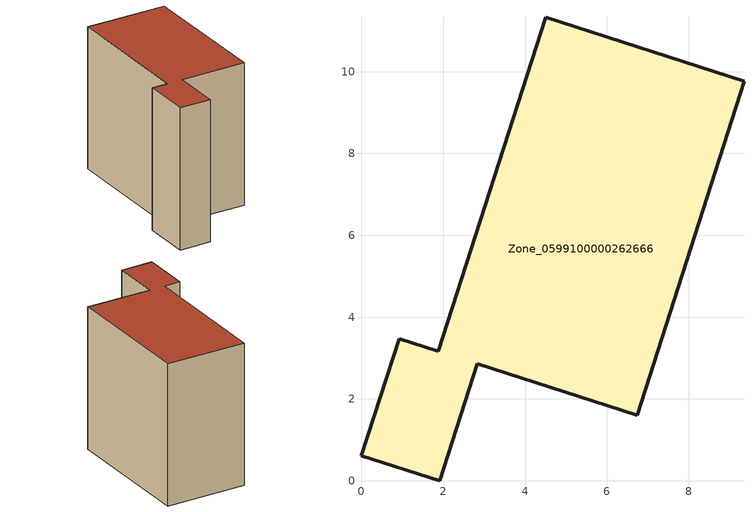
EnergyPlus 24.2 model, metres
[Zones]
Zone_0599100000262666
 floor ground (C_G): 1.91,0 0,0.61 0.92,3.47 1.88,3.16 4.5,11.33 9.35,9.77 6.74,1.6 2.83,2.86 z0
 wall outside (C_F): 1.88,3.16 0.92,3.47 0,0.61 1.91,0 2.83,2.86 6.74,1.6 9.35,9.77 4.5,11.33 1.88,3.16 z0:8.96
 roof outside (C_R): 9.35,9.77 4.5,11.33 1.88,3.16 0.92,3.47 0,0.61 1.91,0 2.83,2.86 6.74,1.6 z8.96
[BUILDING]
Pand.0599100000262666: North Axis=0; Terrain=City; Loads Convergence Tolerance Value=0.04; Temperature Convergence Tolerance Value=0.4; Solar Distribution=FullExterior; Maximum Number of Warmup Days=25; Minimum Number of Warmup Days=1
[Site:Location]
Rotterdam.The.Hague.AP_ZH_NLD Design_Conditions: Latitude=51.96; Longitude=4.45; Time Zone=1; Elevation=-4.5
[SITE:GROUNDTEMPERATURE:BUILDINGSURFACE]
18, 18, 18, 18, 18, 18, 18, 18, 18, 18, 18, 18
[MATERIAL] Thermal Absorptance=0.9; Solar Absorptance=0.7; Visible Absorptance=0.7
Name | Roughness | Thickness | Conductivity | Density | Specific Heat
G.TI.1975-1991 | MediumSmooth | 0.15 | 0.288461 | 540 | 1210
F.TI.1975-1991 | Rough | 0.3 | 0.230769 | 1920 | 840
R.TI.1975-1991 | MediumRough | 0.2 | 0.153846 | 1500 | 1000
[CONSTRUCTION]
C_G: G.TI.1975-1991
C_F: F.TI.1975-1991
C_R: R.TI.1975-1991
[ZONE]
Zone_0599100000262666: Type=1; Multiplier=1; Ceiling Height=Autocalculate; Volume=Autocalculate; Floor Area=autocalculate; Part of Total Floor Area=Yes
[ZONEINFILTRATION:DESIGNFLOWRATE]
Infil_Zone_0599100000262666: Zone or ZoneList or Space or SpaceList=Zone_0599100000262666; Schedule=AlwaysOn; Design Flow Rate Calculation Method=Flow/Area; Flow Rate per Floor Area=0.003; Constant Term Coefficient=1; Temperature Term Coefficient=0; Velocity Term Coefficient=0; Velocity Squared Term Coefficient=0
[HVACTEMPLATE:ZONE:IDEALLOADSAIRSYSTEM]
Zone_0599100000262666: Maximum Heating Supply Air Temperature=50; Minimum Cooling Supply Air Temperature=13; Maximum Heating Supply Air Humidity Ratio=0.0156; Minimum Cooling Supply Air Humidity Ratio=0.0077; Heating Limit=NoLimit; Cooling Limit=NoLimit; Dehumidification Control Type=ConstantSensibleHeatRatio; Cooling Sensible Heat Ratio=0.7; Dehumidification Setpoint=60; Humidification Control Type=None; Humidification Setpoint=30; Outdoor Air Method=None; Outdoor Air Flow Rate per Person=0.00944; Outdoor Air Flow Rate per Zone Floor Area=0; Outdoor Air Flow Rate per Zone=0; Demand Controlled Ventilation Type=None; Outdoor Air Economizer Type=NoEconomizer; Heat Recovery Type=None; Sensible Heat Recovery Effectiveness=0.7; Latent Heat Recovery Effectiveness=0.65
[ZONECONTROL:THERMOSTAT]
ThermostatControl_Zone_0599100000262666: Zone or ZoneList=Zone_0599100000262666; Control Type Schedule=DualSetpointControlType; Control 1=Thermostat_Zone_0599100000262666; Temperature Difference Between Cutout And Setpoint=0
[THERMOSTATSETPOINT:DUALSETPOINT]
Thermostat_Zone_0599100000262666: Heating Setpoint Temperature Schedule=HeatingSetpoint_Zone_0599100000262666; Cooling Setpoint Temperature Schedule=CoolingSetpoint_Zone_0599100000262666
[SCHEDULE:COMPACT]
HeatingSetpoint_Zone_0599100000262666: Through: 12/31, For: AllDays, Until: 24:00, 21
CoolingSetpoint_Zone_0599100000262666: Through: 12/31, For: AllDays, Until: 24:00, 24
DualSetpointControlType: Through: 12/31, For: AllDays, Until: 24:00, 4
AlwaysOn: Through: 12/31, For: AllDays, Until: 24:00, 1
